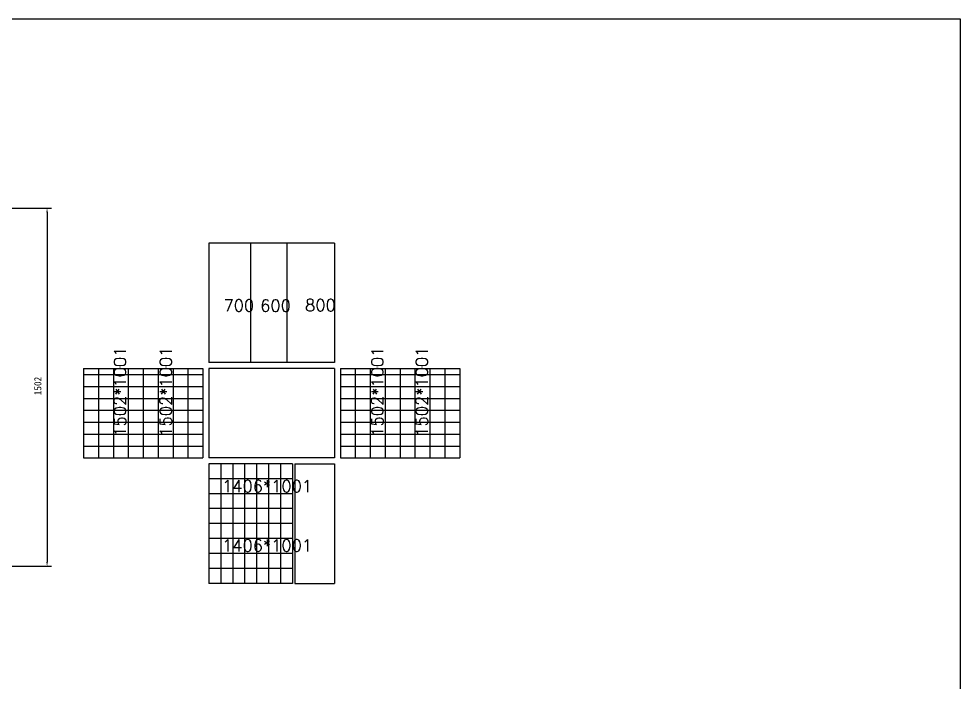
# Model space of a CAD drawing. Header units: inches. Extents: x -1249499 to 290957, y -589671 to 1013543.
# Drawn here: x -869970 to -866025, y 305034 to 307814 of the extents above; entities that cross this region are included whole.
import ezdxf

# ---------------------------------------------------------------- set-up
doc = ezdxf.new("R2010")
doc.units = ezdxf.units.IN
doc.header["$MEASUREMENT"] = 0
doc.layers.add('DIM', color=1, linetype='Continuous')
doc.layers.add('PARTLIST', color=6, linetype='Continuous')
doc.styles.add('HSG', font='SIMPLEX', dxfattribs={"width": 0.75, "bigfont": 'HSG2'})
doc.styles.get("Standard").update_dxf_attribs({"font": 'DotumChe.ttf'})

msp = doc.modelspace()

# ---------------------------------------------------------------- linework, layer by layer
at = {"layer": 'DIM'}
msp.add_lwpolyline([(-873198.2, 307814.5), (-866025.2, 307814.5), (-866025.2, 302152.1), (-873198.2, 302152.1)], close=True, dxfattribs=at)
at = {"layer": 'PARTLIST', "color": 4, "linetype": 'Continuous'}
for p, q in [((-870302.5, 307021.4), (-869915.7, 307021.4)), ((-870302.5, 307021.4), (-869833.7, 307021.4)), ((-869851.7, 307003.4), (-869851.7, 305537.4)), ((-870302.5, 305519.4), (-869915.7, 305519.4)), ((-870302.5, 305519.4), (-869833.7, 305519.4))]:
    msp.add_line(p, q, dxfattribs=at)
at = {"layer": 'PARTLIST'}
for p, q in [((-869173.7, 306874.6), (-869173.7, 306374.1)), ((-868647.5, 306874.6), (-869173.7, 306874.6)), ((-868998.7, 306874.6), (-868998.7, 306374.1)), ((-868847.5, 306874.6), (-868847.5, 306374.1)), ((-868647.5, 306874.6), (-868647.5, 306374.1)), ((-868647.5, 306374.1), (-869173.7, 306374.1)), ((-869699.2, 306349.1), (-869198.7, 306349.1)), ((-869699.2, 306349.1), (-869699.2, 305973.6)), ((-869198.7, 306349.1), (-869198.7, 305973.6)), ((-868647.5, 306349.1), (-869173.7, 306349.1)), ((-869173.7, 306349.1), (-869173.7, 305973.6)), ((-868647.5, 306349.1), (-868647.5, 305973.6)), ((-868622.5, 306349.1), (-868122, 306349.1)), ((-868622.5, 306349.1), (-868622.5, 305973.6)), ((-868122, 306349.1), (-868122, 305973.6)), ((-869699.2, 305973.6), (-869198.7, 305973.6)), ((-868647.5, 305973.6), (-869173.7, 305973.6)), ((-868622.5, 305973.6), (-868122, 305973.6)), ((-869173.7, 305948.6), (-869173.7, 305448.1)), ((-868823.7, 305948.6), (-869173.7, 305948.6)), ((-868823.7, 305948.6), (-869173.7, 305948.6)), ((-868814, 305948.6), (-868647.5, 305948.6)), ((-868647.5, 305948.6), (-868647.5, 305448.1)), ((-868823.7, 305698.4), (-869173.7, 305698.4)), ((-868823.7, 305448.1), (-869173.7, 305448.1)), ((-868814, 305448.1), (-868647.5, 305448.1))]:
    msp.add_line(p, q, dxfattribs=at)
at = {"layer": 'PARTLIST', "color": 45}
for p, q in [((-869699.2, 306323.6), (-869198.7, 306323.6)), ((-869636.2, 306349.1), (-869636.2, 305973.6)), ((-869573.7, 306349.1), (-869573.7, 305973.6)), ((-869511.2, 306349.1), (-869511.2, 305973.6)), ((-869386.2, 306349.1), (-869386.2, 305973.6)), ((-869323.7, 306349.1), (-869323.7, 305973.6)), ((-869261.2, 306349.1), (-869261.2, 305973.6)), ((-868622.5, 306323.6), (-868122, 306323.6)), ((-868560, 306349.1), (-868560, 305973.6)), ((-868497.5, 306349.1), (-868497.5, 305973.6)), ((-868435, 306349.1), (-868435, 305973.6)), ((-868310, 306349.1), (-868310, 305973.6)), ((-868310, 306349.1), (-868310, 305973.6)), ((-868247.5, 306349.1), (-868247.5, 305973.6)), ((-868185, 306349.1), (-868185, 305973.6)), ((-869699.2, 306273.6), (-869198.7, 306273.6)), ((-868622.5, 306273.6), (-868122, 306273.6)), ((-869699.2, 306223.6), (-869198.7, 306223.6)), ((-868622.5, 306223.6), (-868122, 306223.6)), ((-869699.2, 306173.6), (-869198.7, 306173.6)), ((-868622.5, 306173.6), (-868122, 306173.6)), ((-869699.2, 306123.6), (-869198.7, 306123.6)), ((-868622.5, 306123.6), (-868122, 306123.6)), ((-869699.2, 306073.6), (-869198.7, 306073.6)), ((-868622.5, 306073.6), (-868122, 306073.6)), ((-869699.2, 306023.6), (-869198.7, 306023.6)), ((-868622.5, 306023.6), (-868122, 306023.6)), ((-869123.7, 305948.6), (-869123.7, 305448.1)), ((-869073.7, 305948.6), (-869073.7, 305448.1)), ((-869023.7, 305948.6), (-869023.7, 305448.1)), ((-868973.7, 305948.6), (-868973.7, 305448.1)), ((-868923.7, 305948.6), (-868923.7, 305448.1)), ((-868873.7, 305948.6), (-868873.7, 305448.1)), ((-868823.7, 305886.1), (-869173.7, 305886.1)), ((-868823.7, 305823.6), (-869173.7, 305823.6)), ((-868823.7, 305761.1), (-869173.7, 305761.1)), ((-868823.7, 305635.9), (-869173.7, 305635.9)), ((-868823.7, 305573.4), (-869173.7, 305573.4)), ((-868823.7, 305510.9), (-869173.7, 305510.9))]:
    msp.add_line(p, q, dxfattribs=at)
at = {"layer": 'PARTLIST', "color": 7}
for p, q in [((-869448.7, 306349.1), (-869448.7, 305973.6)), ((-868372.5, 306349.1), (-868372.5, 305973.6)), ((-868823.7, 305948.6), (-868823.7, 305448.1)), ((-868814, 305948.6), (-868814, 305448.1))]:
    msp.add_line(p, q, dxfattribs=at)
at = {"layer": 'PARTLIST', "color": 4, "linetype": 'Continuous'}
for points in [[(-869848.7, 307003.4), (-869854.7, 307003.4), (-869851.7, 307021.4)], [(-869848.7, 305537.4), (-869854.7, 305537.4), (-869851.7, 305519.4)]]:
    msp.add_solid(points, dxfattribs=at)

# ---------------------------------------------------------------- texts
at = {"layer": 'PARTLIST', "style": 'HSG'}
for s, p in [('700', (-869112.3, 306587.7)), ('600', (-868958.6, 306587.1)), ('800', (-868770.4, 306589.2)), ('1406*1001', (-869118.1, 305830.4)), ('1406*1001', (-869118.1, 305581.8))]:
    msp.add_text(s, height=50, dxfattribs=at).set_placement(p)
for p in [(-869520.9, 306063), (-869328.7, 306063), (-868442.5, 306063), (-868255.9, 306063)]:
    msp.add_text('1502*1001', height=50, rotation=90, dxfattribs=at).set_placement(p)
at = {"layer": 'PARTLIST', "linetype": 'Continuous'}
msp.add_text('1502', height=30, rotation=90, dxfattribs=at).set_placement((-869875.6, 306236.4))

doc.saveas('drawing.dxf')
